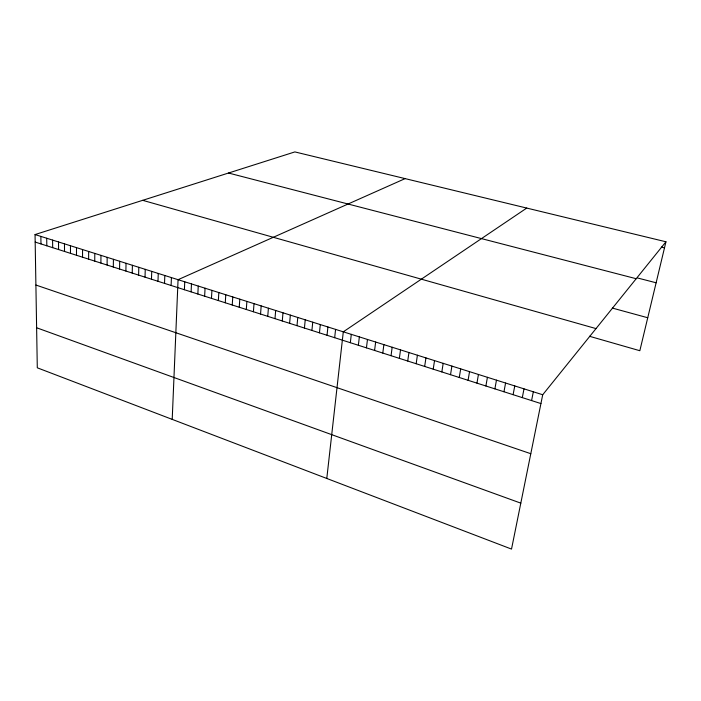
<?xml version="1.0" encoding="UTF-8"?>
<svg xmlns="http://www.w3.org/2000/svg" width="701" height="701" viewBox="0 0 701 701"><rect width="100%" height="100%" fill="white"/><g stroke="black" fill="none" stroke-linecap="round" stroke-linejoin="round"><path stroke-width="1.05" d="M82.543 257.197L82.56 249.556M88.624 259.142L88.659 251.484M94.74 261.096L94.793 253.42M100.891 263.059L100.97 255.366M107.087 265.039L107.183 257.32M113.308 267.028L113.431 259.291M119.573 269.026L119.713 261.28M125.882 271.042L126.04 263.278M132.226 273.066L132.401 265.285M138.605 275.099L138.807 267.3M145.028 277.149L145.247 269.333M151.486 279.217L151.731 271.383M157.988 281.294L158.251 273.443M164.525 283.379L164.814 275.511M171.114 285.482L171.421 277.596M172.209 419.382L178.063 279.69L405.117 178.615M184.398 289.723L184.749 281.802M191.101 291.861L191.478 283.923M197.848 294.017L198.252 286.061M204.639 296.19L205.069 288.207M211.474 298.372L211.921 290.372M218.353 300.563L218.826 292.554M225.275 302.779L225.775 294.744M232.241 304.996L232.767 296.952M239.251 307.24L239.803 299.169M246.305 309.491L246.883 301.404M253.411 311.761L254.007 303.656M260.553 314.039L261.184 305.916M267.756 316.335L268.404 308.195M274.994 318.648L275.668 310.49M282.284 320.979L282.985 312.795M289.618 323.319L290.354 315.126M297.005 325.676L297.767 317.465M304.436 328.05L305.224 319.814M311.919 330.443L312.742 322.188M319.454 332.844L320.304 324.572M327.034 335.271L327.91 326.973M334.675 337.707L335.577 329.391M326.789 478.468L343.297 331.827L526.749 208.066M350.334 342.71L351.297 334.351M358.36 345.269L359.359 336.901M366.439 347.854L367.473 339.459M374.588 350.447L375.648 342.035M382.781 353.067L383.885 344.638M391.044 355.705L392.174 347.249M399.36 358.36L400.525 349.887M407.728 361.033L408.937 352.542M416.166 363.731L417.402 355.214M424.666 366.439L425.936 357.904M433.218 369.173L434.532 360.621M441.84 371.924L443.181 363.346M450.524 374.702L451.9 366.097M459.269 377.488L460.688 368.866M468.075 380.301L469.53 371.661M476.952 383.14L478.441 374.474M485.889 385.988L487.423 377.304M494.888 388.862L496.466 380.161M503.966 391.763L505.579 383.035M513.106 394.681L514.762 385.936M522.306 397.625L524.006 388.853M531.586 400.586L533.33 391.789M665.95 241.784L542.714 394.751L511.52 549.085L37.293 367.806L35.05 234.563L294.876 151.915L665.95 241.784L639.838 350.719L589.436 336.27M661.315 247.085L664.495 247.865M637.472 277.955L656.118 282.783M228.508 173.024L636.193 278.718M612.35 308.081L647.742 317.746M142.68 200.328L596.016 328.594M35.05 234.563L542.714 394.751M35.173 242.073L540.935 403.566M35.9 285.035L530.797 453.713M36.618 327.761L520.808 503.143M40.868 236.403L40.973 243.93M46.722 238.244L46.809 245.788M52.601 240.101L52.68 247.663M58.525 241.968L58.577 249.547M64.483 243.852L64.518 251.44M70.468 245.744L70.494 253.35M76.497 247.646L76.497 255.269"/></g></svg>
